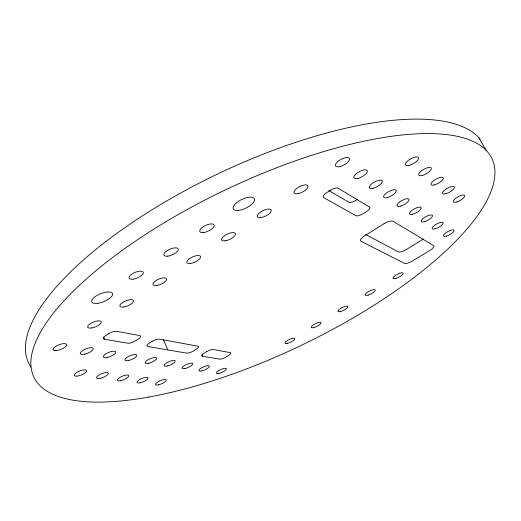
<?xml version="1.0" encoding="UTF-8"?>
<svg xmlns="http://www.w3.org/2000/svg" width="521" height="521" viewBox="0 0 521 521"><rect width="100%" height="100%" fill="white"/><g stroke="black" fill="none" stroke-linecap="round" stroke-linejoin="round"><path stroke-width="0.78" d="M357.406 199.452L356.058 200.305A6.128 2.24 -27.9 0 1 348.823 202.226L328.803 190.53M423.612 238.996L406.302 249.546A6.877 2.104 -27.9 0 1 398.396 251.877L365.67 234.548M478.493 137.257L486.262 150.452M201.959 354.834L202.578 356.247M163.353 339.451L167.827 349.923M103.712 337.094L104.604 339.301M30.876 367.071A252.464 89.351 -25.5 0 1 202.448 181.484A252.464 89.351 -25.5 0 1 480.16 139.14M108.7 333.707L105.613 335.706A6.154 2.123 -22.1 0 0 104.48 339.282L127.704 343.202A5.926 1.98 -22.6 0 0 135.382 340.897L138.365 338.995A5.926 1.986 -22.7 0 0 139.68 335.55L116.782 331.336A6.154 2.13 -22.2 0 0 108.7 333.707M330.288 190.321L326.647 192.679A6.617 2.52 -27.6 0 0 323.756 197.635L355.856 215.668A6.161 2.175 -27.8 0 0 363.104 213.695L366.491 211.559A6.174 2.175 -27.9 0 0 369.467 207.058L338.246 188.276A6.63 2.527 -27.7 0 0 330.288 190.321M152.106 341.385L149.169 343.248A5.731 1.863 -23 0 0 147.834 346.543L186.596 353.095A5.36 1.648 -23.7 0 0 193.415 350.972L196.189 349.252A5.36 1.654 -23.8 0 0 197.739 346.178L159.53 339.145A5.731 1.869 -23.1 0 0 152.106 341.385M383.97 223.776L364.583 235.863A7.691 2.54 -27.6 0 0 360.897 241.236L404.511 263.372A6.91 2.032 -27.8 0 0 412.43 260.982L429.851 250.458A6.968 2.051 -28.1 0 0 433.7 245.71L393.036 221.243A7.763 2.572 -28 0 0 383.97 223.776M206.772 351.597L204.037 353.284A5.203 1.556 -24 0 0 202.493 356.234L219.517 359.099A5.041 1.472 -24.3 0 0 225.853 357.08L228.504 355.459A5.047 1.472 -24.3 0 0 230.152 352.6L213.382 349.526A5.203 1.563 -24.1 0 0 206.772 351.597M148.348 397.139A253.773 86.493 -25.5 0 0 494.95 171.832A253.773 86.493 -25.5 0 0 145.398 234.535A253.773 86.493 -25.5 0 0 148.348 397.139M339.913 166.577A7.926 3.165 -28.4 0 0 349.558 158.579A7.926 3.165 -28.4 0 0 338.044 161.367A7.926 3.165 -28.4 0 0 339.913 166.577M446.328 236.111A6.044 1.797 -28.6 0 0 454.156 230.432A6.044 1.797 -28.6 0 0 445.878 232.835A6.044 1.797 -28.6 0 0 446.328 236.111M218.944 373.42A5.51 1.543 -24.2 0 0 226.492 368.855A5.51 1.543 -24.2 0 0 218.853 370.542A5.51 1.543 -24.2 0 0 218.944 373.42M55.864 350.594A7.235 2.52 -21 0 0 66.642 345.13A7.235 2.52 -21 0 0 57.095 345.573A7.235 2.52 -21 0 0 55.864 350.594M357.986 178.384A7.607 2.905 -28.5 0 0 367.351 170.803A7.607 2.905 -28.5 0 0 356.403 173.532A7.607 2.905 -28.5 0 0 357.986 178.384M373.173 188.302A7.34 2.696 -28.5 0 0 382.284 181.061A7.34 2.696 -28.5 0 0 371.812 183.75A7.34 2.696 -28.5 0 0 373.173 188.302M387.298 197.537A7.092 2.507 -28.6 0 0 396.175 190.601A7.092 2.507 -28.6 0 0 386.139 193.239A7.092 2.507 -28.6 0 0 387.298 197.537M400.467 206.14A6.858 2.338 -28.6 0 0 409.122 199.497A6.858 2.338 -28.6 0 0 399.483 202.089A6.858 2.338 -28.6 0 0 400.467 206.14M412.782 214.19A6.636 2.182 -28.6 0 0 421.222 207.807A6.636 2.182 -28.6 0 0 411.955 210.354A6.636 2.182 -28.6 0 0 412.782 214.19M424.322 221.731A6.434 2.045 -28.6 0 0 432.554 215.59A6.434 2.045 -28.6 0 0 423.632 218.091A6.434 2.045 -28.6 0 0 424.322 221.731M435.152 228.804A6.239 1.921 -28.6 0 0 443.189 222.897A6.239 1.921 -28.6 0 0 434.586 225.352A6.239 1.921 -28.6 0 0 435.152 228.804M409.193 165.32A7.476 2.748 -29.5 0 0 418.656 157.837A7.476 2.748 -29.5 0 0 408.23 160.442A7.476 2.748 -29.5 0 0 409.193 165.32M422.218 175.473A7.222 2.553 -29.4 0 0 431.421 168.322A7.222 2.553 -29.4 0 0 421.437 170.881A7.222 2.553 -29.4 0 0 422.218 175.473M434.358 184.935A6.981 2.377 -29.4 0 0 443.319 178.084A6.981 2.377 -29.4 0 0 433.726 180.605A6.981 2.377 -29.4 0 0 434.358 184.935M445.696 193.773A6.753 2.221 -29.3 0 0 454.423 187.202A6.753 2.221 -29.3 0 0 445.201 189.683A6.753 2.221 -29.3 0 0 445.696 193.773M456.311 202.05A6.545 2.077 -29.3 0 0 464.817 195.733A6.545 2.077 -29.3 0 0 455.934 198.169A6.545 2.077 -29.3 0 0 456.311 202.05M201.607 370.945A5.685 1.641 -23.9 0 0 209.344 366.237A5.685 1.641 -23.9 0 0 201.367 367.963A5.685 1.641 -23.9 0 0 201.607 370.945M184.89 368.568A5.861 1.732 -23.7 0 0 192.803 363.717A5.861 1.732 -23.7 0 0 184.499 365.475A5.861 1.732 -23.7 0 0 184.89 368.568M167.176 366.042A6.044 1.837 -23.3 0 0 175.271 361.04A6.044 1.837 -23.3 0 0 166.609 362.831A6.044 1.837 -23.3 0 0 167.176 366.042M148.368 363.365A6.239 1.947 -23 0 0 156.658 358.194A6.239 1.947 -23 0 0 147.612 360.024A6.239 1.947 -23 0 0 148.368 363.365M128.368 360.519A6.454 2.071 -22.6 0 0 136.86 355.172A6.454 2.071 -22.6 0 0 127.398 357.041A6.454 2.071 -22.6 0 0 128.368 360.519M107.059 357.478A6.688 2.201 -22.2 0 0 115.76 351.949A6.688 2.201 -22.2 0 0 105.841 353.857A6.688 2.201 -22.2 0 0 107.059 357.478M84.304 354.241A6.936 2.345 -21.7 0 0 93.226 348.51A6.936 2.345 -21.7 0 0 82.806 350.457A6.936 2.345 -21.7 0 0 84.304 354.241M76.704 376.155A6.649 2.143 -21.6 0 0 86.642 371.134A6.649 2.143 -21.6 0 0 78.02 371.766A6.649 2.143 -21.6 0 0 76.704 376.155M100.11 378.376A6.415 2.012 -22.1 0 0 108.42 373.147A6.415 2.012 -22.1 0 0 98.866 375.113A6.415 2.012 -22.1 0 0 100.11 378.376M120.755 380.649A6.206 1.902 -22.5 0 0 128.876 375.589A6.206 1.902 -22.5 0 0 119.745 377.51A6.206 1.902 -22.5 0 0 120.755 380.649M140.188 382.792A6.005 1.791 -22.8 0 0 148.12 377.888A6.005 1.791 -22.8 0 0 139.381 379.763A6.005 1.791 -22.8 0 0 140.188 382.792M158.501 384.811A5.822 1.693 -23.2 0 0 166.258 380.05A5.822 1.693 -23.2 0 0 157.876 381.886A5.822 1.693 -23.2 0 0 158.501 384.811M298.683 193.512A7.776 3.087 -27.2 0 0 307.911 185.815A7.776 3.087 -27.2 0 0 296.345 188.706A7.776 3.087 -27.2 0 0 298.683 193.512M260.578 217.628A7.659 3.009 -26.1 0 0 271.278 210.673A7.659 3.009 -26.1 0 0 260.975 211.773A7.659 3.009 -26.1 0 0 260.578 217.628M203.477 232.561A7.861 3.165 -24.7 0 0 214.229 225.482A7.861 3.165 -24.7 0 0 203.203 226.733A7.861 3.165 -24.7 0 0 203.477 232.561M225.065 240.839A7.561 2.931 -25.1 0 0 235.492 234.059A7.561 2.931 -25.1 0 0 225.046 235.329A7.561 2.931 -25.1 0 0 225.065 240.839M167.834 256.156A7.769 3.074 -23.7 0 0 178.306 249.266A7.769 3.074 -23.7 0 0 167.137 250.686A7.769 3.074 -23.7 0 0 167.834 256.156M190.465 263.457A7.47 2.852 -24.1 0 0 200.624 256.846A7.47 2.852 -24.1 0 0 190.048 258.273A7.47 2.852 -24.1 0 0 190.465 263.457M133.129 279.132A7.698 2.983 -22.7 0 0 143.327 272.418A7.698 2.983 -22.7 0 0 132.034 274A7.698 2.983 -22.7 0 0 133.129 279.132M156.736 285.495A7.398 2.774 -23.3 0 0 166.648 279.054A7.398 2.774 -23.3 0 0 155.948 280.63A7.398 2.774 -23.3 0 0 156.736 285.495M123.861 306.986A7.34 2.69 -22.5 0 0 133.519 300.702A7.34 2.69 -22.5 0 0 122.709 302.427A7.34 2.69 -22.5 0 0 123.861 306.986M91.794 327.943A7.287 2.612 -21.8 0 0 101.217 321.815A7.287 2.612 -21.8 0 0 90.302 323.671A7.287 2.612 -21.8 0 0 91.794 327.943M395.94 278.396A5.698 1.635 -27.4 0 0 403.143 273.199A5.698 1.635 -27.4 0 0 395.068 275.655A5.698 1.635 -27.4 0 0 395.94 278.396M368.262 295.049A5.627 1.609 -26.9 0 0 375.257 289.989A5.627 1.609 -26.9 0 0 367.155 292.483A5.627 1.609 -26.9 0 0 368.262 295.049M339.952 311.675A5.562 1.583 -26.4 0 0 347.93 306.889A5.562 1.583 -26.4 0 0 340.897 308.243A5.562 1.583 -26.4 0 0 339.952 311.675M313.31 327.709A5.503 1.556 -25.9 0 0 321.131 323.013A5.503 1.556 -25.9 0 0 314.013 324.446A5.503 1.556 -25.9 0 0 313.31 327.709M287.162 343.443A5.451 1.524 -25.4 0 0 294.84 338.832A5.451 1.524 -25.4 0 0 287.644 340.343A5.451 1.524 -25.4 0 0 287.162 343.443M238.299 210.412A11.709 4.787 -25.8 0 0 254.574 199.732A11.709 4.787 -25.8 0 0 238.611 201.262A11.709 4.787 -25.8 0 0 238.299 210.412M97.948 303.274A11.228 4.253 -21.9 0 0 112.595 293.668A11.228 4.253 -21.9 0 0 95.838 296.195A11.228 4.253 -21.9 0 0 97.948 303.274"/></g></svg>
